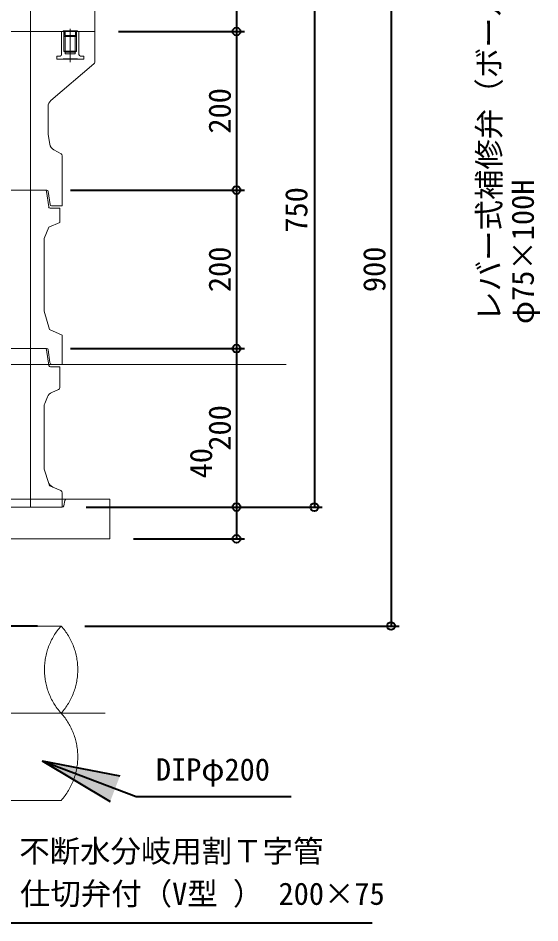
# Model space of a CAD drawing. Units: millimetres at full size, sheet at 1:20. Extents: x -5803 to 5817, y -3160 to 3160.
# Drawn here: x -554 to 105, y 1305 to 2447 of the extents above; entities that cross this region are included whole.
import ezdxf
from ezdxf.enums import TextEntityAlignment as Align

# ---------------------------------------------------------------- set-up
doc = ezdxf.new("R2010")
doc.units = ezdxf.units.MM
doc.header["$LTSCALE"] = 20
doc.header["$PDMODE"] = 32
doc.header["$PDSIZE"] = 10
doc.linetypes.add('DOUBLE_CHAIN2', pattern=[12.8, 9, -1, 0.6, -0.6, 0.6, -1])
for name, color, linetype, lineweight in [('0-7_TEMP01', 3, 'Continuous', 18), ('0-9_躯体', 7, 'Continuous', 9), ('0-E_寸法', 1, 'Continuous', 40), ('1-1_配水管', 4, 'DOUBLE_CHAIN2', 9)]:
    doc.layers.add(name, color=color, linetype=linetype, lineweight=lineweight)
doc.styles.add('ＭＳ ゴシック', font='')
doc.styles.get('ＭＳ ゴシック').set_extended_font_data('MS Gothic')

msp = doc.modelspace()

# ---------------------------------------------------------------- linework, layer by layer
at = {"layer": '0-7_TEMP01'}
for p, q in [((-1119.07, 2429.98), (-457.06, 2429.98)), ((-3348.06, 2009.99), (-215.38, 2009.99)), ((-1132.15, 1569.99), (-443.98, 1569.99))]:
    msp.add_line(p, q, dxfattribs=at)
at = {"layer": '0-9_躯体'}
for p, q in [((-538.07, 2479.98), (-538.07, 2429.98)), ((-457.06, 2479.98), (-457.06, 2429.98)), ((-488.06, 2433.21), (-488.06, 2391.49)), ((-497.06, 2429.98), (-788.07, 2429.98)), ((-538.07, 2429.98), (-538.07, 2229.98)), ((-498.47, 2429.98), (-498.97, 2429.49)), ((-498.97, 2429.49), (-498.97, 2400.99)), ((-498.47, 2429.98), (-496.07, 2429.98)), ((-497.06, 2430.74), (-497.06, 2429.98)), ((-497.06, 2430.74), (-479.06, 2430.74)), ((-496.07, 2429.98), (-497.06, 2429.98)), ((-496.07, 2429.98), (-496.07, 2404.98)), ((-496.07, 2429.98), (-495.62, 2429.7)), ((-496.07, 2429.98), (-480.07, 2429.98)), ((-495.56, 2429.49), (-495.56, 2424.23)), ((-495.07, 2423.73), (-481.06, 2423.73)), ((-494.56, 2430.74), (-494.56, 2425.24)), ((-494.47, 2423.73), (-494.47, 2403.99)), ((-494.06, 2424.74), (-482.06, 2424.74)), ((-481.66, 2423.73), (-481.66, 2403.99)), ((-481.56, 2430.74), (-481.56, 2425.24)), ((-480.56, 2429.49), (-480.56, 2424.23)), ((-480.07, 2429.98), (-480.52, 2429.7)), ((-480.07, 2429.98), (-477.67, 2429.98)), ((-480.07, 2429.98), (-479.06, 2429.98)), ((-480.07, 2429.98), (-480.07, 2404.98)), ((-479.06, 2430.74), (-479.06, 2429.98)), ((-457.06, 2429.98), (-479.06, 2429.98)), ((-457.06, 2429.98), (-457.06, 2391.39)), ((-505.12, 2398.49), (-505.12, 2395.48)), ((-500.96, 2398.99), (-504.62, 2398.99)), ((-496.07, 2404.98), (-494.47, 2403.99)), ((-496.07, 2404.98), (-480.07, 2404.98)), ((-494.47, 2403.99), (-481.66, 2403.99)), ((-494.47, 2403.99), (-494.47, 2402.49)), ((-493.97, 2401.99), (-482.16, 2401.99)), ((-475.16, 2398.99), (-471.52, 2398.99)), ((-471.01, 2398.49), (-471.01, 2395.48)), ((-458.15, 2389.09), (-512.47, 2342.98)), ((-504.62, 2394.99), (-471.52, 2394.99)), ((-497.06, 2395.48), (-497.06, 2394.99)), ((-497.06, 2395.48), (-479.06, 2395.48)), ((-479.06, 2395.48), (-479.06, 2394.99)), ((-516.07, 2335.3), (-516.07, 2301.81)), ((-515.93, 2300.16), (-513.88, 2287.85)), ((-508.72, 2280.66), (-499.65, 2275.83)), ((-498.06, 2273.19), (-498.06, 2229.98)), ((-517.8, 2229.98), (-788.07, 2229.98)), ((-538.07, 2229.98), (-538.07, 2029.98)), ((-515.29, 2208.72), (-517.84, 2228.24)), ((-515.82, 2228.26), (-513.5, 2211.7)), ((-498.06, 2229.98), (-498.06, 2209.99)), ((-501.06, 2206.99), (-513.31, 2206.99)), ((-498.06, 2209.99), (-511.51, 2209.99)), ((-501.06, 2206.99), (-501.06, 2188.98)), ((-515.06, 2182.98), (-521.07, 2168.99)), ((-501.06, 2188.98), (-515.06, 2182.98)), ((-521.07, 2168.99), (-521.07, 2076.99)), ((-514.07, 2053.99), (-521.07, 2076.99)), ((-498.06, 2046.99), (-514.07, 2053.99)), ((-498.06, 2046.99), (-498.06, 2009.99)), ((-517.83, 2029.98), (-788.07, 2029.98)), ((-538.07, 2029.98), (-538.07, 1829.98)), ((-517.82, 2028.26), (-515.08, 2008.71)), ((-515.85, 2028.23), (-513.9, 2012.61)), ((-510.92, 2009.99), (-498.06, 2009.99)), ((-513.1, 2006.98), (-501.06, 2006.98)), ((-513.1, 2006.98), (-501.06, 2006.98)), ((-501.06, 2006.98), (-501.06, 1980.96)), ((-502.88, 1978.21), (-511.38, 1974.56)), ((-516.64, 1969.3), (-520.25, 1960.87)), ((-521.07, 1956.93), (-521.07, 1879.61)), ((-520.55, 1876.44), (-515.47, 1861.2)), ((-514.07, 1856.98), (-515.47, 1861.2)), ((-638.07, 1839.99), (-438.06, 1839.99)), ((-498.06, 1848.02), (-498.06, 1829.98)), ((-494.75, 1838.37), (-496.11, 1831.59)), ((-438.06, 1839.99), (-438.06, 1789.99)), ((-588.07, 1829.98), (-498.06, 1829.98)), ((-498.06, 1829.98), (-567.19, 1829.98)), ((-638.07, 1789.99), (-438.06, 1789.99))]:
    msp.add_line(p, q, dxfattribs=at)
for points in [[(-477.67, 2429.98), (-477.17, 2429.49), (-477.17, 2400.99)], [(-480.07, 2404.98), (-481.66, 2403.99), (-481.66, 2402.49)], [(-514.07, 1856.98), (-509.99, 1855.2), (-499.86, 1850.77)]]:
    msp.add_lwpolyline(points, dxfattribs=at)
for centre, radius, start, end in [((-496.07, 2429.49), 0.5, 0, 90), ((-495.07, 2424.23), 0.5, 180, 270), ((-494.06, 2425.24), 0.5, 180, 270), ((-482.06, 2425.24), 0.5, 270, 0), ((-481.06, 2424.23), 0.5, 270, 0), ((-480.07, 2429.49), 0.5, 90, 180), ((-504.62, 2398.49), 0.5, 90, 180), ((-500.96, 2400.99), 2, 270, 0), ((-493.97, 2402.49), 0.5, 180, 270), ((-482.16, 2402.49), 0.5, 270, 0), ((-475.16, 2400.99), 2, 180, 270), ((-471.52, 2398.49), 0.5, 0, 90), ((-504.62, 2395.48), 0.5, 180, 270), ((-471.52, 2395.48), 0.5, 270, 0), ((-460.07, 2391.39), 3, 309.805, 0), ((-506.06, 2335.3), 10, 129.806, 180), ((-506.06, 2301.81), 10, 180, 189.462), ((-504.01, 2289.49), 10, 189.462, 241.928), ((-501.06, 2273.19), 3, 0, 61.927), ((-519.82, 2227.98), 2, 7.431, 90), ((-517.8, 2227.98), 2, 7.999, 90), ((-513.31, 2208.98), 2, 187.431, 270), ((-511.51, 2211.99), 2, 187.999, 270), ((-519.8, 2027.98), 2, 7.999, 90), ((-517.83, 2027.98), 2, 7.124, 90), ((-510.92, 2012.99), 3, 187.126, 270), ((-513.1, 2008.98), 2, 187.999, 270), ((-504.06, 1980.96), 3, 293.199, 0), ((-507.45, 1965.36), 10, 113.198, 156.801), ((-511.06, 1956.93), 10, 156.801, 180), ((-511.06, 1879.61), 10, 180, 198.435), ((-505.99, 1864.36), 10, 198.435, 246.371), ((-501.06, 1848.02), 3, 0, 66.371), ((-492.79, 1837.99), 2, 90, 168.69), ((-498.06, 1831.98), 2, 270, 348.69)]:
    msp.add_arc(centre, radius, start, end, dxfattribs=at)
at = {"layer": '0-E_寸法'}
for p, q in [((-179.92, 2579.98), (-179.92, 1829.98)), ((-83.09, 2579.98), (-83.09, 1679.98)), ((-278.22, 2479.98), (-278.22, 2429.98)), ((-427.06, 2429.98), (-268.22, 2429.98)), ((-427.06, 2429.98), (-268.22, 2429.98)), ((-278.22, 2429.98), (-278.22, 2229.98)), ((-487.81, 2229.98), (-268.22, 2229.98)), ((-487.81, 2229.98), (-268.22, 2229.98)), ((-278.22, 2229.98), (-278.22, 2029.98)), ((-487.81, 2029.98), (-268.22, 2029.98)), ((-487.81, 2029.98), (-268.22, 2029.98)), ((-278.22, 2029.98), (-278.22, 1829.98)), ((-468.06, 1829.98), (-268.22, 1829.98)), ((-468.06, 1829.98), (-268.22, 1829.98)), ((-468.06, 1829.98), (-169.91, 1829.98)), ((-278.22, 1829.98), (-278.22, 1789.99)), ((-408.06, 1789.99), (-268.22, 1789.99)), ((-529.58, 1679.98), (-577.03, 1679.98)), ((-469.58, 1679.98), (-73.09, 1679.98)), ((-523.54, 1509.81), (-404.96, 1464.7)), ((-523.54, 1509.81), (-425.31, 1491.02)), ((-523.54, 1509.81), (-437.67, 1458.56)), ((-404.96, 1464.7), (-209.34, 1464.7)), ((-583.44, 1305.43), (-107.08, 1305.43))]:
    msp.add_line(p, q, dxfattribs=at)
for p in [(-278.22, 2429.98), (-278.22, 2229.98), (-278.22, 2029.98), (-278.22, 1829.98), (-179.92, 1829.98), (-278.22, 1789.99), (-83.09, 1679.98)]:
    msp.add_point(p, dxfattribs=at)
msp.add_solid([(-425.31, 1491.02), (-437.67, 1458.56), (-523.54, 1509.81)], dxfattribs=at)
at = {"layer": '1-1_配水管'}
for p, q in [((-499.58, 1679.98), (-612.07, 1679.98)), ((-499.58, 1459.99), (-612.07, 1459.99))]:
    msp.add_line(p, q, dxfattribs=at)
for centre, start, end in [((-438.09, 1624.98), 138.19, 221.81), ((-561.08, 1624.98), 318.19, 41.81), ((-561.08, 1514.99), 318.19, 41.81)]:
    msp.add_arc(centre, 82.5, start, end, dxfattribs=at)

# ---------------------------------------------------------------- texts
at = {"layer": '0-E_寸法', "style": 'ＭＳ ゴシック'}
for s, p in [('レバー式補修弁（ボール）', (63.04, 2063.82)), ('200', (-277, 2301.18)), ('φ75×100H', (105.51, 2060.89)), ('750', (-180.27, 2176.18)), ('200', (-277, 2101.18)), ('900', (-81.87, 2101.18)), ('200', (-277, 1901.18)), ('40', (-300.6, 1866.25))]:
    msp.add_text(s, height=28.15, rotation=90, dxfattribs=at).set_placement(p, align=Align.BOTTOM_LEFT)
for s, p in [('DIPφ200', (-379.97, 1476.49)), ('不断水分岐用割Ｔ字管', (-552.42, 1373.44)), ('仕切弁付（V型 ） 200×75', (-551.44, 1319.75))]:
    msp.add_text(s, height=28.15, dxfattribs=at).set_placement(p, align=Align.BOTTOM_LEFT)

doc.saveas('drawing.dxf')
